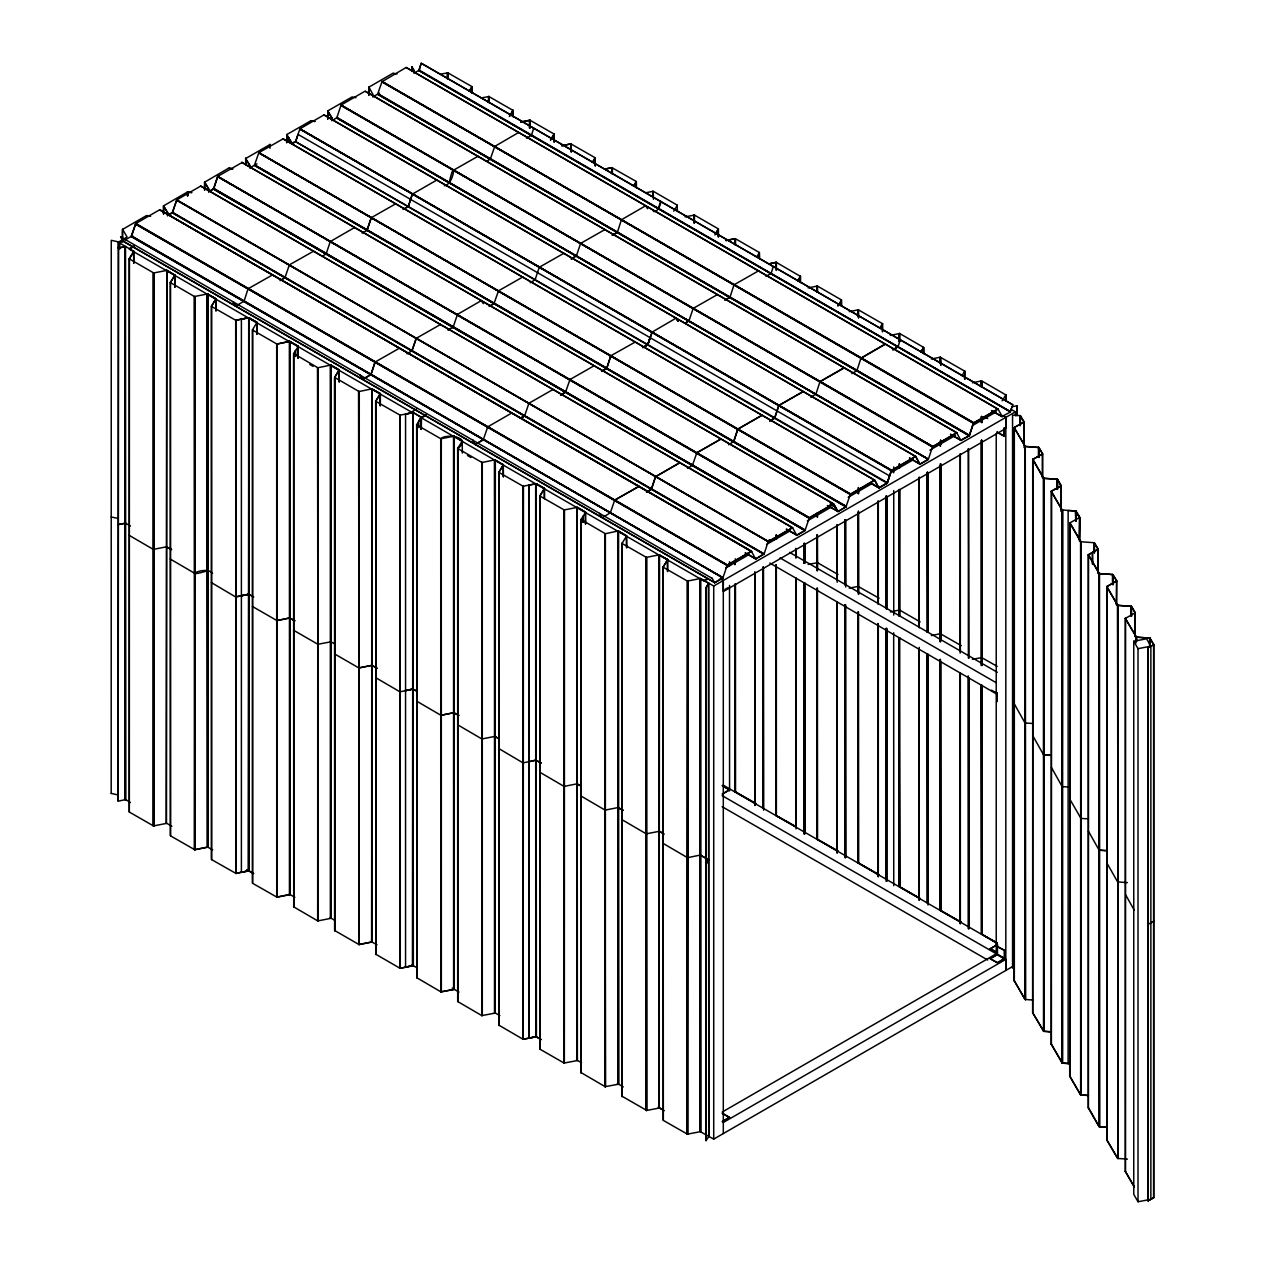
<?xml version="1.0" encoding="UTF-8"?>
<svg xmlns="http://www.w3.org/2000/svg" width="1265" height="1265" viewBox="0 0 1265 1265"><rect width="100%" height="100%" fill="white"/><g stroke="black" fill="none" stroke-linecap="round" stroke-linejoin="round"><path stroke-width="1.5" d="M1005.881 417.339L723.28 580.493L723.28 591.561L1005.881 428.408L1005.881 417.339L1002.623 415.537M996.947 432.108L1004.125 436.267L1004.125 427.965M1004.125 436.267L1004.378 427.823M1023.923 422.146L1014.34 427.459L1024.112 421.988L1024.081 447.589M1081.053 1095L1080.705 541.689L1080.927 1094.984L1088.469 1095.49L1080.531 1094.794L1069.7 1076.199L1069.826 522.872L1079.63 517.559L1079.361 537.372M1106.938 1127.162L1099.048 1126.577L1088.533 1107.76M1098.099 573.124L1098.194 549.042L1088.533 554.687L1098.099 549.421M1127.4 1159.167L1117.612 1158.408L1106.764 1139.765L1107.017 586.486L1116.742 580.904L1116.536 604.955M1153.806 644.518L1149.917 638.193L1153.601 644.628M1153.791 644.438L1153.775 1197.481M153.46 825.887L129.283 812.035L129.22 258.772L133.837 251.292L133.726 263.436L133.6 251.261M129.22 535.348L153.223 549.358M194.589 849.621L170.38 835.785L170.301 282.49L174.839 275.185L166.838 270.315L174.744 275.027L174.807 287.155M174.981 275.106L174.965 287.187M170.301 559.067L194.304 573.077M298.224 346.357L289.732 341.471L289.827 894.576L289.638 341.36L277.114 343.969L276.924 897.17L252.557 883.255L252.447 329.912L256.985 322.369L256.937 334.181M252.447 606.488L277.051 620.625L289.638 618L294.729 620.83M293.512 630.207L317.721 644.185M293.512 906.752L317.515 920.762M334.592 653.926L358.786 667.904L371.784 665.327L377.002 668.189M334.592 930.455L359.07 944.591L371.768 941.966L377.002 944.734M375.658 677.629L399.661 691.639M375.658 954.174L400.072 968.294L399.993 415.11L400.135 968.31L413.339 965.701L412.912 412.453L421.435 417.466L421.118 429.183M421.308 417.418L421.387 429.167M495.342 1013.059L481.839 1015.605L457.677 1001.516L457.677 448.443L462.215 441.106L462.342 453.107M512.957 116.586L512.957 110.261L509.542 116.38M585.6 524.058L585.505 512.056L577.077 507.281L577.378 1060.56L564.095 1063.059L540.029 1049.223L540.029 495.753L544.535 488.527L536.202 483.704L544.33 488.258L544.33 498.521M626.46 535.838L618.379 531.031L626.665 535.87L622.032 543.444L646.447 557.422L646.447 1110.512L659.524 1107.982M633.654 186.097L636.374 181.638L636.374 187.679M687.148 1134.152L687.78 581.109L687.512 1134.215L687.195 580.967L663.097 567.163L667.572 559.668M708.764 583.228L706.218 587.593L706.06 1140.635L706.06 587.545L708.653 583.133L708.779 1136.618L706.06 1140.635M708.795 1136.571L708.495 583.181L700.383 578.532L687.67 581.03L687.528 1134.12M245.584 158.568L270.315 144.384M327.73 119.037L327.841 110.846L352.065 96.946L355.955 97.69M208.994 189.671L204.709 182.318M1012.553 968.215L1012.553 415.126L1020.333 415.632L1024.097 421.957M1068.119 1063.675L1068.134 510.491L1075.93 510.997L1079.678 517.306L1079.488 541.388M216.03 310.89L215.92 298.651L207.571 293.939L194.494 296.5L194.842 849.732L207.966 847.139L207.966 294.065M420.976 429.025L420.976 417.181L416.659 424.882L440.726 438.67C446.166 433.247 473.047 437.137 457.883 448.332M503.28 464.856L498.979 472.288M544.361 488.527L539.918 496.054L564.016 509.842M539.87 772.251L564.064 786.403L577.077 783.826L580.651 785.771M580.935 795.97L605.144 810.122L618.095 807.544L623.313 810.391L617.889 807.655M622.016 819.688L646.209 833.825L659.081 831.358L662.797 833.192M663.081 843.391L687.243 857.528M837.762 511.424L833.461 503.818L809.347 517.764L217.643 176.436L213.643 188.817L217.707 176.531L809.189 518.191L805.093 530.304L213.469 188.896L208.583 191.758M336.98 117.392L341.028 105.09L932.748 446.608L956.64 432.836M453.25 326.813L457.487 314.353M576.476 255.672L580.698 243.212M565.819 391.786L560.616 395.154M689.03 320.646L693.157 308.423L717.508 294.539M692.746 465.077L687.559 468.287M815.972 393.937L819.894 381.983M213.769 188.532L805.252 530.193L213.785 188.469M256.953 322.733L248.81 317.8L256.937 322.338L248.889 317.705L248.462 870.842L253.743 873.577L246.786 869.529M708.621 860.042L706.06 864.09L708.495 859.71M122.689 229.424L127.053 237.014L118.957 241.805M339.257 382.03L339.083 369.76L334.798 377.255M626.491 536.044L626.634 547.951L626.475 535.68M419.126 70.002L421.245 63.25L1012.775 404.768L1010.498 411.663L419 70.018L421.245 63.25L1012.775 404.768M403.266 209.326L408.342 206.369L412.39 193.94M531.553 135.039L533.688 128.239M535.095 279.739L539.285 267.279M658.606 208.282C663.002 190.414 660.899 212.979 653.42 211.461M647.68 344.697L642.778 347.575L647.727 344.792L650.068 337.644L647.838 344.633L652.187 331.92M771.176 273.256L773.295 266.504M774.876 417.687L778.813 405.496L774.654 417.909M900.221 339.795L898.103 346.547M919.876 463.986L915.623 456.38L891.54 470.438L299.868 128.904L295.725 141.3L298.018 134.39L889.564 475.909L887.398 482.787M751.284 551.398L727.391 565.044L135.624 223.699L131.607 236.002L723.042 577.757L131.165 236.444L135.845 223.51L727.391 565.044L751.41 551.224L755.6 559.019L764.107 554.054L768.124 541.673L176.784 199.902M244.161 300.991L247.956 289.084M285.084 277.399L289.337 264.891L313.72 251.118M998.069 409.085L973.418 423.222L969.132 435.84L377.603 94.163L381.983 81.735L406.176 67.456L998.069 409.085L1002.307 416.675L991.697 410.572M408.469 206.132L412.39 194.146M374.93 362.249L370.961 374.567L375.231 361.996L399.582 348.112M416.153 338.482L411.995 350.721L416.406 338.071M490.251 159.232L494.773 146.408L518.729 132.43M487.594 427.27L483.341 439.588M524.738 415.537L528.976 403.061M612.339 235.322L617.399 232.286L621.321 220.094M647.949 344.396L652.155 332.078L676.079 318.132L677.993 321.215M603.816 516.784L610.347 512.799L614.695 500.149L639.078 486.377M733.937 284.957L730.095 296.975M721.224 438.955L696.825 452.728L692.414 465.457M860.959 358.264L857.022 370.25M891.335 470.533L887.318 482.708L891.493 470.327L299.868 128.904M969.543 435.366L973.481 423.111M1032.714 459.369L1032.683 1012.743L1043.672 1031.228L1032.683 1012.743L1032.857 459.242L1043.514 478.186L1043.514 1031.26L1051.405 1031.908M1116.457 604.876L1116.521 581.094L1106.764 586.644L1117.612 605.318L1118.118 1158.566L1117.991 605.366L1131.321 606.378L1135.085 612.655L1135.069 636.58M1131.274 616.245L1131.084 606.235L1131.495 616.387L1131.543 606.378L1135.258 612.845L1125.281 618.427L1136.429 637.133L1125.486 618.553M1106.954 863.11L1117.58 881.831M295.884 141.206L292.294 143.419L295.678 141.538M330.371 241.22L326.212 253.791L322.702 255.973M412.153 350.611L407.014 353.852M809.189 518.191L217.548 176.673M850.38 494.093L845.969 506.949L254.376 165.446L258.787 152.828L850.27 494.489L874.542 480.099L878.827 487.721M846.348 506.443L254.676 165.162M887.413 482.724L295.551 141.538M969.559 435.302L377.903 94.005M421.292 417.466L418.683 421.64L418.841 427.586M874.574 480.241L850.46 494.141L258.724 152.733L850.27 494.251M340.981 105.137L932.416 447.051L928.399 459.195L336.87 117.439M381.84 81.83L973.829 422.763L997.69 409.117M330.102 241.662L354.801 227.4M371.293 217.707L366.945 230.436M655.491 476.81L651.491 488.986L655.555 476.684M762.242 415.173L737.669 429.325L733.668 441.691M860.817 358.359L885.516 344.096M340.807 105.422L932.748 446.608M254.787 164.972L846.317 506.506M771.018 273.351L765.973 276.45M737.748 429.404L733.763 441.517M727.043 565.392L135.45 223.984L727.122 565.281L722.963 577.868M745.164 552.963L755.664 558.877L764.092 553.864L172.562 212.33L176.547 200.218L768.314 541.578L792.712 527.663L200.708 186.066L176.91 199.807M194.921 849.637L207.776 847.06L207.523 294.033L215.856 298.777L211.492 306.446L235.701 320.251L235.843 873.451L248.936 870.81L248.936 317.721L248.889 870.905M211.413 582.627L235.369 596.795M372.163 388.861L371.673 941.982L371.784 388.798L380.338 393.636L375.784 401.305L399.946 415.094L399.772 968.231M416.644 701.126L440.853 715.263L453.993 712.701L459.021 715.547L453.661 712.685L441.185 715.294M457.724 724.829L481.918 738.981L494.789 736.404L498.505 738.333M498.79 748.548L522.856 762.763M416.644 977.655L440.853 991.807L454.151 989.42L453.993 436.156L462.12 440.932M498.79 1025.093L522.951 1039.213L535.949 1036.747L541.041 1039.577M580.935 1072.514L605.144 1086.667L618.569 1084.2L618.569 531.11M921.031 352.018L923.671 347.416L923.719 353.678L923.561 347.322L899.763 333.581M622.016 1096.233L646.652 1110.385L646.652 557.312L659.223 554.813L667.746 559.668L663.24 566.894L663.24 1120.363L687.322 1134.104M494.125 303.315L498.552 290.634M168.055 213.437L163.628 206.037M250.201 166.015L245.616 158.647L250.106 165.826M392.798 73.338L368.921 87.143L373.175 94.907M299.773 129.077L891.335 470.77M973.481 423.348L381.998 81.687M371.214 217.833L367.198 230.024M898.055 346.657L892.916 349.867M932.352 446.94L956.64 432.693L960.926 440.457L969.132 435.84M1125.613 894.782L1134.262 910.168M1153.791 921.173L1148.177 924.335M1125.344 1171.374L1134.104 1186.728M524.548 415.695L521.117 417.956M764.044 553.975L172.356 212.647L167.502 215.461M133.884 251.624L129.425 258.692L129.315 812.083M544.488 488.67L544.488 498.552M336.87 117.677L928.336 459.132M412.422 194.098L436.947 179.978M611.122 355.623L635.362 341.961M174.965 275.327L170.506 282.411L170.554 835.77M248.699 317.768L248.462 870.842L235.843 873.356L211.492 859.536L211.413 306.083L216.03 299.046M111.193 516.974L118.278 518.46M293.717 353.552L298.176 346.468M469.22 91.191L471.892 86.953M469.378 91.222L471.892 86.747M509.4 116.317L512.957 110.656M118.278 795.005L111.257 793.424M550.465 140.036L554.038 134.375M550.591 140.13L554.117 134.043L530.114 120.317M592.431 162.331L595.103 158.093M592.589 162.363L595.024 157.793M633.512 186.05L636.184 181.796M673.692 211.176L677.376 205.215L653.452 191.379M715.658 233.472L718.33 229.234M714.915 234.926L718.314 228.997M756.597 257.111L759.411 252.605L759.459 258.756L759.269 252.478L735.471 238.737L735.471 244.667M800.334 276.576L797.662 280.814L800.524 276.387L800.223 282.174M879.808 328.252L882.48 323.998M879.966 328.283L882.638 323.745L858.571 309.941M920.888 351.97L923.561 347.717M961.953 375.673L964.815 371.246L964.8 379.358M1002.133 400.799L1005.896 394.949L1005.865 401.1M723.011 577.82L131.497 236.002M973.56 423.158L381.951 81.593M969.449 435.54L377.935 93.721M122.405 241.631L122.452 229.455L146.582 215.54L150.598 216.268M163.628 205.831L187.773 191.79L191.679 192.549M204.693 182.128L228.791 168.087L232.744 168.83M245.616 158.378L245.9 164.213M314.906 121.408L310.81 120.808L286.776 134.564L291.029 142.328M286.855 134.691L286.981 140.494M327.762 110.956L328.046 116.791M368.985 87.269L368.89 95.065M1014.324 427.649L1014.324 980.928L1025.156 999.445M1042.518 454.056L1032.888 459.369L1042.597 453.961L1039.024 447.541L1038.881 457.487M1061.003 485.618L1057.461 479.245L1061.129 485.744L1051.183 491.373L1061.999 509.937L1075.724 511.028L1079.662 517.259L1079.662 540.977M1051.373 491.215L1061.114 485.776M1088.469 554.734L1099.222 573.472L1099.396 1126.751L1106.986 1127.273M1098.004 549.31L1094.257 542.812L1094.367 552.742M1107.002 586.517L1106.796 1139.876L1117.722 1158.313M1125.312 1171.675L1125.344 618.285M1135.069 612.877L1134.942 634.698M1051.515 767.634L1062.173 786.593L1069.969 787.162M1014.324 980.739L1024.95 999.445L1032.904 1000.03M1051.389 1044.115L1062.236 1063.043L1051.373 1044.495M1125.486 1171.437L1125.502 618.158M1153.585 1197.749L1148.051 1200.817L1148.051 647.727L1153.712 644.739M217.754 176.452L809.537 517.749L833.429 503.976L241.884 162.442M272.655 274.837L248.146 288.736M370.914 374.614L364.32 378.377M621.51 219.746L645.672 205.721L647.585 208.788M729.921 297.322L724.908 300.295L729.826 297.275M728.608 444.727L733.589 441.627M778.861 405.432L803.37 391.533M969.338 435.508L377.603 94.306M213.516 188.991L804.999 530.573L213.342 189.007M928.257 459.242L336.553 117.866L928.273 459.369L919.94 464.176L909.456 458.12M774.559 418.035L769.689 420.866M243.892 301.291L235.812 306.004M367.166 230.246L362.201 233.171M453.771 170.063L478.012 156.259M370.882 374.661L362.739 379.279M483.277 303.647L481.364 300.58L457.25 314.542M617.257 232.286L612.339 235.179M722.932 577.915L714.535 582.738L722.932 577.915L131.26 236.523M846.143 506.775L254.55 165.162M327.935 110.956L327.762 119.116M368.858 87.206L368.795 95.223M122.99 241.22L120.681 236.713L123.258 241.014M599.547 513.369L602.235 517.685M712.116 578.358L120.57 236.84M1014.419 704.083L1024.95 722.9M1051.389 1044.273L1051.515 491.089M1153.712 1197.813L1148.051 1200.817M850.602 494.03L258.93 152.622L283.313 138.707M915.923 456.523L324.03 114.878L299.963 128.809L891.683 470.327L915.702 456.38M416.343 338.261L440.647 324.409M679.874 462.531L655.76 476.589L680.143 462.674M969.275 435.587L960.894 440.204M1010.387 411.979L418.668 70.461L1010.466 411.71M531.268 135.418L526.493 138.185M498.41 290.887L522.809 276.972M528.833 403.298L553.216 389.383M778.987 405.448L803.022 391.549M861.133 358.027L885.247 343.969M887.018 483.103L878.827 487.895L870.083 482.819L879.096 487.816L887.081 483.198L295.504 141.712M291.108 142.265L286.855 134.896M815.609 394.348L810.77 397.147M804.967 530.446L796.571 535.269M897.676 346.974L892.916 349.725M1069.921 799.353L1080.927 818.344M1088.469 831.263L1099 849.969M135.75 223.573L159.785 209.721L751.631 551.366M172.23 212.884L176.784 200.044L768.456 541.467L792.428 527.679M371.546 217.548L395.866 203.697M487.895 426.764L511.787 412.991M570.041 379.342L565.613 391.992L560.632 395.012M614.727 500.118L638.793 486.393M696.873 452.838L720.86 438.987M737.906 429.009L761.909 415.284M774.528 418.209L769.721 420.992M332.142 118.594L327.73 111.146M1079.361 517.622L1075.914 511.155M490.298 159.042L486.993 161.114M845.921 506.838L837.873 511.598L845.921 506.965M449.138 182.982C455.732 152.923 455.447 184.121 444.347 185.749M217.912 176.278L242.232 162.426M172.277 212.852L167.533 215.588M539.554 267.121L563.874 253.253M580.635 243.402L604.955 229.55M569.977 379.532L594.281 365.68M524.327 416.106L521.148 417.814L524.279 416.138M734.269 284.672L758.573 270.821M1032.857 735.787L1043.467 754.683L1051.405 755.379M414.367 71.251L411.852 66.839L411.694 70.824M856.579 370.851L851.835 373.586M172.23 212.741L763.87 554.339M534.937 279.865L530.241 282.712M647.506 344.855L642.762 347.59M1070.032 522.888L1081.022 541.815M403.314 209.437L408.105 206.654M646.51 492.132L651.554 489.065L646.478 492.006M119.732 249.015L119.732 243.086L122.926 241.251M124.84 240.097L132.683 235.59M167.486 215.619L173.542 211.998M208.567 191.9L214.402 188.406M249.632 168.055L256.953 163.833M292.294 143.562L296.121 141.237M331.778 120.76L336.98 117.645M372.716 97.01L379.532 93.072M413.924 73.196L419.822 69.844M129.315 248.62L134.106 245.853M134.106 246.422L129.315 249.189L411.916 412.358M571.29 258.882L576.287 255.878L571.274 259.025M416.691 409.006L411.9 411.773L421.482 417.308L426.273 414.541M426.337 415.157L421.545 417.909L704.146 581.078L707.341 579.228M685.44 322.954L688.824 320.899L685.409 323.097M843.992 367.751L820.005 381.635L844.435 367.815M704.146 580.493L707.325 578.658M725.62 568.08L749.449 554.323M766.479 544.503L790.309 530.731M807.339 520.911L831.168 507.154M848.198 497.319L872.028 483.562M890.75 472.746L912.887 459.97M929.902 450.134L955.439 435.397M972.469 425.562L996.298 411.805M796.76 535.316L804.84 530.683M886.986 483.262L879.08 487.689L870.541 482.74M928.067 459.543L920.114 464.128L909.63 458.072M1010.213 412.121L1001.975 416.485M687.717 1134.104L700.668 1131.606L700.604 578.5L713.713 586.027L723.295 580.493L723.295 1133.582M1015.4 415.805L1015.4 411.852L1005.817 417.387L1005.817 970.461L1005.881 959.329L722.157 795.638M724.956 589.411L727.834 587.751M722.331 793.867L729.526 789.724L722.331 785.565M722.331 794.135L729.526 789.993L722.331 785.85M997.437 952.972L990.242 948.813L997.437 944.402L997.421 954.601L990.242 958.744L997.421 962.902L1004.616 958.744L1004.616 950.458L997.184 946.441L1004.616 950.458M990.242 948.813L997.437 944.67L997.184 954.743L1004.378 958.886L1004.378 950.584M722.22 1112.046L996.298 953.81M990.242 958.475L997.421 954.332L1004.616 958.475L997.421 962.618L990.242 958.744M722.331 1121.454L729.51 1117.295L722.331 1121.723M723.28 1122.498L1005.881 959.329M700.304 1131.511L700.035 578.437L700.225 1131.606L713.713 1139.117L1012.206 966.776M1148.051 647.727L1153.585 644.818M282.854 138.77L874.858 480.226L878.669 487.784M751.189 551.429L159.817 209.864M475.166 444.458L483.262 439.809L475.087 444.474L472.731 439.967L474.881 444.379M961.194 440.426L950.632 434.274M796.903 535.269L786.229 529.26M269.572 144.479L270.046 148.305M187.426 191.9L187.426 195.854M200.708 186.066L792.254 527.726M207.128 293.986L207.286 847.139M331.193 365.206L331.193 918.279L317.989 920.873L317.736 367.767L330.782 365.079L339.178 369.823M482.107 462.468L494.947 459.859L503.454 464.808L498.948 472.035L498.948 1025.504L498.837 472.335L522.951 486.139M605.366 1086.793L604.891 533.593L605.366 1086.793L605.366 533.719L618.095 531L618.411 1084.247L618.253 531.11M494.504 1012.996L494.504 459.907M288.467 141.965L288.641 137.98L291.329 142.012M111.193 793.519L111.257 240.334L118.61 241.915L118.167 801.156L125.14 799.717L125.33 246.612L118.167 248.082L125.282 246.612L125.82 799.717M248.367 870.858L241.394 872.297L241.394 319.223L248.525 317.752L235.796 320.266L235.843 873.451L235.749 320.266M735.345 244.73L735.313 238.658L725.984 240.477L729.573 239.844M412.706 965.606L405.559 967.077L405.559 414.003L413.212 412.69M405.622 414.098L412.928 412.517L413.07 965.701M528.77 485.143L528.77 1038.217L528.77 485.143L535.949 483.673L536.423 1036.778M1011.715 406.824L1016.965 405.765L1016.965 415.632M249.047 594.313L253.743 597.033L248.636 594.297L241.457 595.862M412.58 689.077L405.559 690.532L412.849 689.046L416.485 690.99L413.038 689.172M541.025 763.032L535.68 760.139L528.833 761.767M528.77 1038.217L536.265 1036.826M187.647 191.821L187.552 195.933M440.347 74.192L448.095 72.817M481.396 97.911L489.16 96.535M520.753 121.993L530.241 120.238L530.241 126.168M520.88 122.057L529.703 120.222L529.624 128.034M561.818 145.696L570.705 143.846L570.958 149.776M561.881 145.791L570.736 143.941L570.626 149.887M604.623 169.051L612.386 167.676L612.386 173.59M604.702 169.146L611.801 167.66L611.707 173.59M153.966 272.924L166.774 270.41L166.49 823.309M645.719 192.754L652.93 191.363L652.772 197.308M685.045 216.837L694.532 215.097M248.304 317.673L236.002 320.266L236.112 873.419M726.031 240.571L734.854 238.626L734.791 244.651M276.988 344.08L289.827 341.392L290.001 894.64L277.177 897.138L276.782 343.969L252.447 329.944M768.772 263.832L776.062 262.329L776.267 270.251M768.867 263.911L776.378 262.377L776.425 270.41M808.129 287.898L817.332 286.064M359.323 391.486L371.831 388.893L380.306 393.605M849.194 311.617L858.113 309.862M412.849 412.501L412.532 965.638L400.278 968.294L400.246 415.126L412.849 412.611L412.659 965.701M890.339 335.431L899.605 333.517M453.929 436.156L441.185 438.765M931.34 359.039L940.227 357.189L940.164 363.229M972.421 382.757L981.561 380.907L981.782 387.011M523.362 486.282L523.22 1039.371L523.331 486.187L536.423 483.689M212.567 573.393C205.736 564.506 178.95 579.639 207.966 570.594M236.049 596.795L248.367 594.202M248.414 594.313L235.97 596.906M277.13 620.514L289.638 617.905L294.856 620.767M768.772 540.376L776.536 538.985M768.867 540.455L776.425 539.064L776.331 534.953M808.129 564.443L817.617 562.704M371.673 665.437L358.975 667.952M849.194 588.162L858.113 586.407M400.404 691.734L413.007 689.156M890.339 611.96L899.225 610.015M931.34 635.583L940.101 633.749M129.22 258.803L153.35 272.75L153.334 825.95L166.458 823.404M972.421 659.302L981.909 657.563M523.362 762.827L535.917 760.202L541.167 762.969M277.13 897.043L289.701 894.45M440.979 438.749L441.074 991.934L454.277 989.341L454.277 436.267M523.489 1039.34L535.886 1036.652M1133.756 641.244L1146.612 638.793L1150.865 646.209L1150.865 1199.299L1138.01 1201.75L1133.756 1194.318L1133.756 641.244L1138.01 648.66L1138.01 1201.75M1138.01 648.66L1150.865 646.209M159.754 209.864L751.584 551.303M125.188 246.628L125.188 799.701M482.281 462.563L482.313 1015.542M153.508 549.358L166.616 546.78L171.629 549.627L166.458 546.86M318.147 644.233L331.193 641.735M776.109 815.514L776.062 564.554L775.856 815.53L795.242 826.33L776.378 815.577L776.331 566.562M318.147 920.778L317.515 367.672M699.972 854.982L708.764 859.773M359.276 391.391L359.07 944.496L372.21 941.966M899.02 637.687L899.542 886.591M940.101 659.429L940.164 910.373L961.226 922.153M981.561 933.981L981.292 685.092L981.529 934.076L997.089 942.994L981.577 934.092M576.808 1060.481L577.204 507.407L564.364 509.906L564.301 1063.074L564.364 510.001M667.556 559.589L658.907 554.734L658.97 1107.808L664.251 1110.717M447.478 72.706L447.351 78.651M652.724 191.284L653.167 197.214M277.051 344.08L277.177 897.138M981.166 380.923L981.561 386.837M857.955 586.327L879.08 598.187M153.903 272.829L153.966 825.998M734.728 791.716L734.997 584.288M687.78 857.654L700.225 855.061L706.914 858.808M899.02 886.575L899.289 637.671L899.605 886.718L920.161 898.45M125.282 523.157L118.167 524.627L125.82 523.172M535.68 483.594L535.743 1036.778L536.265 483.736M125.282 799.701L125.409 246.517M359.165 944.496L358.596 391.391M207.286 294.049L207.555 847.123M330.829 365.19L331.035 918.327L330.877 365.19L339.067 369.918M503.407 476.81L503.28 464.777L494.662 459.97L495.184 1013.107L495.342 459.97M330.513 641.735L334.339 643.569M494.662 736.515L498.363 738.396M618.063 1084.184L617.731 531.047M393.146 73.228L397.036 73.987M659.049 1107.887L659.539 554.782M981.371 380.986L981.229 386.932M817.206 839.122L816.874 588.288M879.08 874.732L858.081 862.841L857.955 611.991M858.35 862.841L858.208 611.975L858.476 862.872L878.969 874.795M940.306 910.357L940.354 659.397L940.717 910.452L961.115 922.232M816.937 292.089L817.143 286.048L817.396 291.994M858.018 315.791L858.208 309.751L858.476 317.689M940.29 357.189L964.8 371.198M523.236 486.187L522.856 1039.292L522.872 486.092M441.074 991.934L441.279 438.749L441.343 991.918M1057.287 479.277L1043.752 478.312L1057.461 479.245L1057.398 489.255M1099.585 1126.783L1099.506 573.598L1112.884 574.516L1116.742 580.872M817.206 286.048L816.874 291.994M153.698 272.845L153.698 826.029M858.287 309.767L857.955 315.712M940.717 365.269L940.496 357.189L940.828 365.206M899.431 886.67L920.035 898.514M646.257 1110.496L646.083 557.232L646.447 1110.512M207.492 847.028L212.726 849.859M228.997 168.166L232.681 168.925M188.042 191.79L191.616 192.644M1042.423 477.822L1042.439 453.724L1038.755 447.494L1025.393 446.466L1038.992 447.51M1098.21 549.089L1094.351 542.732L1080.531 541.72M1118.134 605.397L1131.163 606.235M1149.79 638.145L1136.508 637.149L1150.027 638.129L1150.043 646.225L1149.743 638.034M1025.441 723.011L1032.904 723.485M1051.357 755.268L1043.593 754.778M1088.485 818.85L1080.863 818.439M1106.938 850.633L1099.127 850.112M1106.986 850.728L1099.459 850.238M1118.134 881.926L1127.4 882.638M1043.752 1031.275L1051.357 1031.813M1062.537 510.143L1061.952 1062.948L1069.953 1063.596M1062.284 510.095L1062.394 1063.201L1069.969 1063.707M529.798 120.222L530.13 128.097M595.23 165.683L595.183 157.761L570.831 143.846L571.306 151.863M858.476 309.783L858.571 317.847M776.204 538.874L776.125 534.921M735.123 791.7L734.854 584.303M577.061 783.921L580.54 785.834M837.889 851.092L816.984 839.233L817.143 588.257L817.38 839.264L838.015 851.013M359.007 944.591L358.707 391.328L334.846 377.539L334.83 930.597M564.237 1063.074L563.937 509.811M1025.441 999.556L1025.267 446.418L1025.472 999.65M1099.506 573.598L1112.805 574.595L1116.584 580.967M311.237 120.744L314.827 121.503M1020.223 425.593L1020.001 415.537L1020.049 425.53M447.415 78.746L447.62 72.706L447.968 78.81M636.342 187.758L636.184 181.417L611.896 167.644L612.102 173.495M776.267 262.345L800.286 276.292M170.301 282.522L194.636 296.642M317.8 367.672L317.673 920.825M899.763 610.125L920.161 621.906M735.186 791.716L755.869 803.591L735.313 791.858L735.186 584.303M194.636 849.621L194.968 296.532L195.031 849.716M839.675 303.347L837.81 306.019L841.494 299.963L817.617 286.159M1043.815 1031.402L1043.578 478.043L1032.841 459.638M735.25 238.642L735.123 244.556M817.396 562.609L838.015 574.484M858.35 862.951L858.524 612.023M481.775 1015.589L481.775 462.5M235.511 306.193L233.234 301.703L235.559 306.035M362.438 379.468L360.177 374.993L362.486 379.31M1136.381 637.228L1136.508 641.213M1099.332 1126.736L1099 573.424M694.374 215.034L694.311 222.909L694.374 215.034L718.441 228.933M276.687 343.954L276.735 897.043M577.267 507.312L585.6 512.246L581.094 519.472L581.22 1072.862M563.921 509.937L563.921 1063.011M940.543 633.844L961.226 645.624M605.049 1086.746L605.018 533.53L580.935 519.425L580.983 1072.847M125.488 523.172L130.437 525.987M1038.786 457.392L1038.771 447.367M1117.659 605.35L1117.975 1158.55L1117.691 605.192L1106.954 586.77M1025.219 999.492L1025.045 446.26L1014.324 427.855M1062.22 1063.153L1062.11 509.827L1051.373 491.421M571.068 143.973L571.195 151.927M653.214 191.395L653.452 199.285M817.506 286.111L817.49 292.152M166.79 270.299L166.221 823.42M153.429 272.797L153.334 825.95M981.672 657.579L997.2 666.386M981.672 934.108L981.624 685.108M659.634 831.374L664.251 834.173M194.399 849.669L194.399 296.579M700.43 578.548L700.589 1131.701M714.456 582.722L712.227 578.247M447.889 72.848L471.972 86.621L472.051 92.898M488.97 96.567L513.147 110.466M457.677 448.474L481.87 462.421M817.411 839.28L817.459 588.304M1025.219 446.403L1014.166 427.617L1014.151 980.96M290.065 341.455L298.161 346.167M481.791 462.389L481.902 1015.621M1005.881 394.917L981.798 380.971L981.909 386.932M1010.609 409.085L1015.4 411.852M406.081 67.488L997.959 409.212M991.602 410.682L1001.864 416.612M984.328 416.612L987.728 418.573M997.184 431.982L1004.378 436.125M382.062 81.434L973.829 422.889M957.004 432.804L365.459 91.286M956.893 432.93L365 91.207L341.076 105.042L932.748 446.466M950.521 434.401L960.783 440.331M323.935 114.925L915.813 456.633L919.797 464.128M282.854 138.628L874.748 480.352M241.789 162.347L833.777 503.944L838.015 511.392L829.46 506.459M830.314 504.134L835.438 507.107L830.204 504.261M827.294 505.541L838.015 511.534M786.672 529.181L796.95 535.111M789.613 552.378L997.31 672.284M780.031 557.912L996.235 682.736M991.444 690.137L997.2 693.457M769.816 563.067L996.235 693.789M745.433 552.947L755.869 558.956M720.085 578.658L723.295 580.493M122.911 240.967L714.804 582.675L122.8 241.077M119.732 243.086L133.805 251.261M317.642 367.609L293.559 353.52L293.717 907.021M309.767 364.447L313.167 366.407M467.512 455.511L470.912 457.487M723.216 785.186L997.31 943.421M990.242 948.544L997.437 952.687M722.157 806.691L987.728 960.024M372.163 665.406L376.954 668.173M722.331 1113.153L729.51 1117.295M722.331 1113.421L729.51 1117.58M124.523 798.942L130.437 802.516M166.759 823.325L171.866 826.282M289.337 894.102L294.856 897.312M330.197 917.678L335.304 920.635M411.9 964.863L416.691 967.63M452.19 988.123L459.021 992.076M494.757 1012.696L499.865 1015.637M535.617 1036.272L541.167 1039.514M576.461 1059.864L581.568 1062.821M617.32 1083.457L623.313 1086.935M658.18 1107.049L663.287 1109.99M677.139 205.199L677.408 211.476M457.977 448.632L457.993 1001.722L457.724 448.284M293.844 353.868L293.812 906.926M882.369 323.682L882.685 331.746M416.897 424.914L416.928 978.019L416.644 424.581M215.872 298.619L215.888 310.842M663.334 1120.268L663.081 566.862M759.269 252.478L759.142 258.471M554.038 133.979L554.007 142.028M841.367 300.026L841.383 305.956M1099.095 1126.609L1088.422 1108.061L1088.453 554.592M1020.223 415.711L1023.954 422.067L1023.907 444.062M472.003 86.653L471.892 92.867M252.526 883.207L252.636 329.833M796.65 535.127L792.602 527.774M1099.174 573.424L1088.422 554.987M636.153 181.543L636.058 187.41M595.119 157.888L595.262 166.015M554.149 134.074L554.181 142.012M622.174 1096.486L622.174 543.175M1016.965 405.765L1016.902 415.537M411.694 66.871L414.367 70.872M288.467 138.012L291.14 142.012M118.167 801.156L118.278 241.821M375.689 401.211L375.99 954.379L375.705 400.942M334.624 377.492L339.257 369.918M327.92 111.178L332.252 118.388M1069.905 523.204L1080.674 541.673L1080.642 1094.889L1069.905 1076.278L1069.921 522.809M1125.486 1171.643L1134.262 1186.697M676.332 318.369L677.882 321.326M1061.129 485.475L1060.971 511.408M1098.036 549.089L1098.004 573.172M167.96 213.216L163.454 205.847L163.47 213.975M209.041 189.529L204.535 182.097L204.503 190.066M1153.617 644.438L1153.585 1197.908M1149.616 638.019L1149.6 646.02M1148.177 647.807L1148.177 1200.88M1136.666 637.18L1136.634 641.228M1136.207 636.975L1136.049 642.92M1135.243 612.624L1135.243 636.327M1113.153 574.721L1113.153 584.604M1112.979 584.604L1112.868 574.642L1112.836 584.493M1112.441 574.452L1112.552 584.414M1106.78 586.581L1106.764 1139.812M1094.399 542.748L1094.462 552.837M1094.035 542.653L1094.019 552.631M1092.596 564.301L1092.47 552.378L1092.47 564.222M1088.327 554.687L1088.264 1108.093M1076.041 511.076L1076.104 521.022M1075.93 521.053L1075.535 510.981L1075.677 520.895M1062.553 510.032L1062.537 1063.217M1060.861 485.807L1060.861 509.51M1057.572 479.372L1057.572 489.239M1057.145 479.214L1057.224 489.128M1056.86 479.087L1056.971 489.065M1051.389 491.026L1051.215 1044.526M1044.02 478.249L1044.005 1031.434M1042.613 453.692L1042.613 477.395M1038.454 447.304L1038.438 457.282M1020.523 415.805L1020.349 423.728M1005.707 394.759L1005.707 401.068M996.235 433.579L996.235 955.059M981.909 416.565L981.909 422.494M981.909 440.267L981.909 665.453M981.909 685.203L981.909 934.092M981.624 416.47L981.782 422.557M981.624 440.173L981.782 665.532M981.561 422.384L981.434 416.454L981.229 422.494M981.561 665.343L981.434 440.157L981.229 665.453M968.974 658.148L968.531 448.68M968.974 677.914L968.974 928.763M968.911 677.819L968.721 928.7L968.531 677.803M968.357 448.616L968.357 657.99M968.247 675.842L968.247 928.668M964.626 371.04L964.626 379.326M960.341 651.522L960.293 453.708L960.167 653.072M960.341 672.853L960.341 923.719M960.167 672.822L960.167 923.687M940.828 440.267L940.828 444.221M940.828 463.97L940.828 639.774M940.828 661.5L940.828 910.389M940.559 440.157L940.496 446.086M940.733 463.923L940.733 641.687M940.354 357.189L940.227 363.118M940.354 442.118L940.227 446.071L940.101 442.149M940.354 465.82L940.227 641.624M940.164 463.97L940.101 641.655M927.846 472.367L928.004 632.437M927.846 654.1L928.004 905.028M927.609 472.398L927.656 632.389L927.324 472.319M927.609 654.116L927.656 903.004L927.324 654.052M927.166 472.367L927.166 632.374M927.166 654.1L927.166 902.989M919.244 477.316L919.26 627.804M919.244 647.332L919.26 900.395M919.102 477.269L919.102 627.377M919.102 649.119L919.102 899.968M899.652 333.533L899.636 341.566M899.652 463.907L899.636 467.971M899.652 489.587L899.636 616.118M899.652 637.734L899.636 886.733M899.605 341.423L899.415 333.486L899.162 341.376M899.605 615.992L899.415 489.523L899.162 615.944M899.02 333.501L899.083 341.487M899.083 463.955L899.083 467.908M899.02 489.539L899.083 616.055M893.738 466.959L893.675 472.794M893.738 490.662L893.738 615.106M893.675 632.785L893.738 885.721M886.828 608.75L886.765 496.07L886.607 608.671M886.828 881.341L886.765 628.405L886.607 881.262M886.212 495.991L886.196 608.702M886.243 628.357L886.196 881.294M886.085 496.07L886.085 608.655M886.085 628.405L886.085 879.27M882.48 323.619L882.369 331.588M878.305 501.304L878.305 604.022M878.305 623.772L878.305 876.613M878.021 500.956L878.195 604.101M878.021 623.424L878.195 876.692M858.524 487.578L858.571 493.65M858.524 511.281L858.571 594.392M858.35 487.547L858.476 493.492M858.35 511.25L858.476 594.234M858.208 489.508L858.018 493.571L857.955 489.523M858.208 513.211L858.018 592.336M857.955 513.226L857.955 592.241M845.7 519.757L845.7 587.023M845.637 604.812L845.637 857.654L845.352 604.702M845.352 519.757L845.494 585.062M845.147 519.694L845.305 585.047M845.147 604.623L845.305 857.638M845.02 519.757L845.067 584.968M845.02 604.702L845.067 857.559M841.415 299.9L841.573 306.257M837.24 525.007L837.24 580.319M837.24 602.045L837.24 852.91M836.956 524.643L837.177 582.248M836.956 601.681L837.066 852.942M817.459 513.258L817.49 517.338M817.459 534.984L817.49 570.673M817.396 517.179L816.874 513.226M817.396 570.515L817.206 534.937L816.937 570.594M816.874 534.953L816.874 570.515M804.793 543.523L804.793 563.273M804.793 583.023L804.793 833.888M804.619 543.46L804.619 563.21M804.619 582.959L804.619 833.825M804.255 543.46L804.445 563.225M804.255 582.959L804.445 833.841M804.097 543.397L804.224 563.194M804.097 582.912L804.224 833.809M803.939 543.46L803.939 563.21M803.939 582.959L803.939 833.825M800.334 276.181L800.508 282.538M796.159 548.694L796.159 556.6M796.159 578.326L796.159 827.215M795.875 548.346L795.875 558.213M795.875 577.978L796.033 828.891M775.998 262.329L775.856 268.37M763.507 567.163L763.601 810.201M763.127 567.131L763.38 808.145M763.032 567.1L762.969 808.177M754.968 572.065L754.968 805.552M754.81 572.033L754.952 805.331M735.471 584.414L735.471 791.811M735.345 558.798L735.345 562.751M734.997 560.585L735.06 564.538M734.854 560.601L734.854 564.538M729.51 561.723L729.573 565.771M729.51 585.426L729.573 790.941M718.488 236.903L718.33 228.839L718.204 236.808M713.713 586.027L713.713 1139.117M693.916 222.877L694.058 214.971L693.789 220.932M667.699 571.669L667.541 559.399L667.414 571.306M659.128 554.813L659.255 1107.903M622.016 543.144L622.095 1096.597M612.165 167.581L612.26 173.669M585.395 511.961L585.426 524.058M582.991 522.366L582.833 516.405L582.833 522.334M539.87 495.722L539.886 1049.096M535.949 483.673L536.202 1036.794M529.497 120.143L529.497 128.05M513.037 110.324L513.116 116.617M503.249 464.54L503.264 476.747M498.758 472.082L498.79 1025.346M494.852 459.954L495.074 1013.059M489.049 102.528L489.065 96.488L489.002 102.386M488.559 102.338L488.685 96.409L488.48 102.449M453.787 436.235L453.945 989.341M453.534 436.172L453.597 989.341M447.684 72.706L447.873 78.651M440.726 438.67L440.758 991.886M411.852 66.839L411.852 70.793M380.322 405.749L380.354 393.668L375.863 400.973L375.863 954.443M380.164 393.478L380.164 405.717M371.799 388.893L372.005 941.998M338.973 369.823L339.067 381.777M334.798 930.74L334.624 377.223L334.592 930.502M330.687 365.174L330.877 918.279M330.339 365.126L330.339 918.216M298.176 358.327L298.018 346.041L297.955 358.011M295.615 356.445L295.457 350.5L295.457 356.414M289.495 341.376L289.432 894.561M288.641 137.98L288.641 141.933M286.855 134.501L286.696 142.834M256.827 322.401L256.827 334.26M245.79 158.22L245.616 164.577M211.571 306.114L211.571 859.599M204.709 181.939L204.835 189.908M187.837 191.79L187.837 195.743M163.644 205.642L163.628 213.943M122.563 229.36L122.563 241.599M118.831 241.742L118.799 247.814M118.673 241.805L118.546 247.845M610.663 356.224L606.726 368.415L610.71 356.097M606.662 368.336L601.681 371.436L606.694 368.463M453.091 327.145L448.047 330.165L452.981 327.129M284.878 277.652L280.055 280.593L284.831 277.699M493.919 303.695L489.128 306.462L493.872 303.584M997.2 693.173L997.2 701.474L997.2 693.173"/></g></svg>
